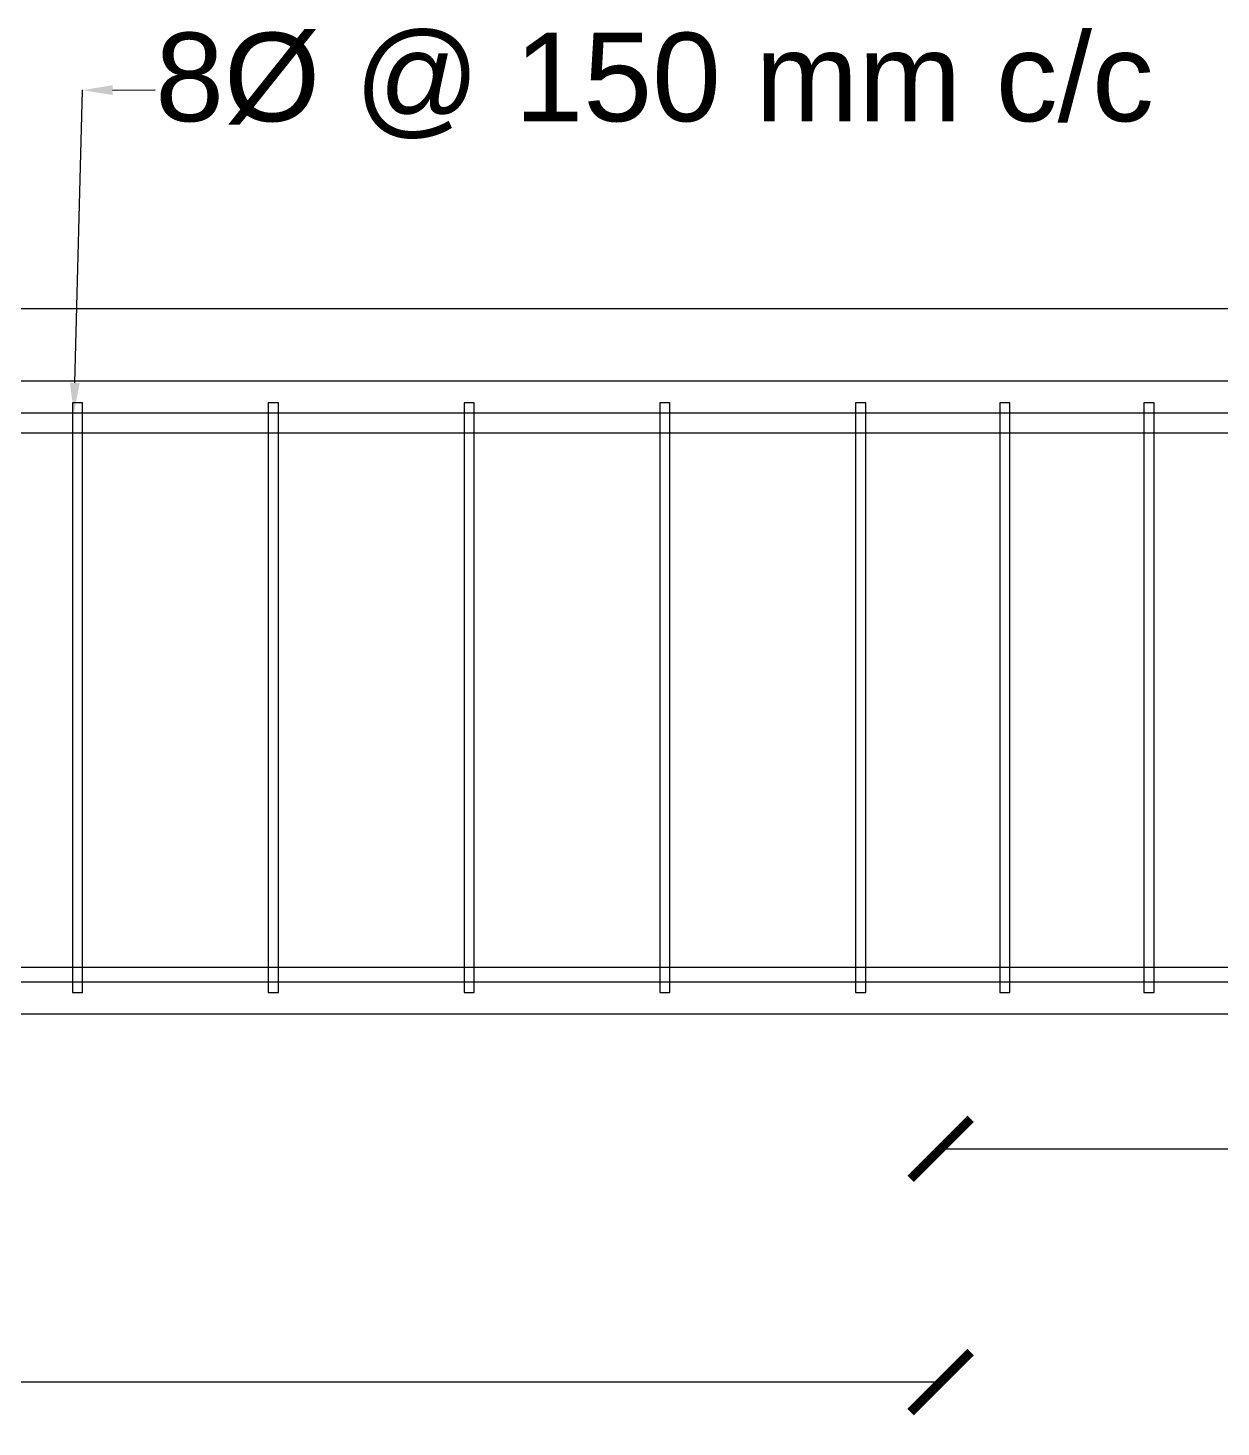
# Model space of a CAD drawing. Header units: inches. Extents: x 154446 to 273319, y 266870 to 341794.
# Drawn here: x 202331 to 208293, y 327409 to 334401 of the extents above; entities that cross this region are included whole.
import ezdxf
from ezdxf import colors
from ezdxf.entities.mleader import LeaderData, LeaderLine
from ezdxf.math import Vec2, Vec3

# ---------------------------------------------------------------- set-up
doc = ezdxf.new("R2010")
doc.units = ezdxf.units.IN
doc.header["$MEASUREMENT"] = 0
doc.styles.get("Standard").update_dxf_attribs({"font": 'arial.ttf'})
doc.dimstyles.new('MY STYLE 2', dxfattribs={"dimtxt": 40, "dimasz": 300, "dimexe": 10, "dimexo": 0.625, "dimtad": 0, "dimdec": 0, "dimtxsty": 'Standard', "dimblk": 'ARCHTICK', "dimcen": 50, "dimdle": 10, "dimclre": 4, "dimadec": 0, "dimazin": 0, "dimtfac": 1, "dimtdec": 0, "dimtmove": 0, "dimatfit": 3, "dimfxl": 25, "dimfxlon": 1, "dimarcsym": 0})

# ---------------------------------------------------------------- blocks, each defined once
blk = doc.blocks.new('_ArchTick')
at = {"color": 0, "linetype": 'ByBlock', "const_width": 0.15}
blk.add_lwpolyline([(-0.5, -0.5), (0.5, 0.5)], dxfattribs=at)
blk = doc.blocks.new('*D5')
at = {"color": 0, "lineweight": -2, "transparency": 16777216}
for p, q in [((181580, 332996.4), (199885.4, 332996.4)), ((219536.8, 332996.4), (201231.4, 332996.4))]:
    blk.add_line(p, q, dxfattribs=at)
at = {"color": 4, "lineweight": -2, "transparency": 16777216}
for p, q in [((181590, 332971.4), (181590, 333006.4)), ((219526.8, 332971.4), (219526.8, 333006.4))]:
    blk.add_line(p, q, dxfattribs=at)
at = {"layer": 'Defpoints', "color": 0, "transparency": 16777216}
for p in [(181590, 332996.4), (181590, 332635.1), (219526.8, 332635.1)]:
    blk.add_point(p, dxfattribs=at)
at = {"color": 0, "lineweight": -2, "transparency": 16777216, "xscale": 300, "yscale": 300, "zscale": 300, "rotation": 180}
blk.add_blockref('_ArchTick', (181590, 332996.4), dxfattribs=at)
at = {"color": 0, "lineweight": -2, "transparency": 16777216, "xscale": 300, "yscale": 300, "zscale": 300}
blk.add_blockref('_ArchTick', (219526.8, 332996.4), dxfattribs=at)
at = {"color": 0, "transparency": 16777216, "insert": (200558.4, 332996.4), "char_height": 40, "attachment_point": 5}
blk.add_mtext('{\\H11.25x;6000}', dxfattribs=at)
blk = doc.blocks.new('*D17')
at = {"color": 4, "lineweight": -2, "transparency": 16777216}
for p, q in [((194245.6, 327658.2), (194245.6, 327623.2)), ((206891.2, 327658.2), (206891.2, 327623.2))]:
    blk.add_line(p, q, dxfattribs=at)
at = {"color": 0, "lineweight": -2, "transparency": 16777216}
for p, q in [((194235.6, 327633.2), (199903.9, 327633.2)), ((206901.2, 327633.2), (201232.9, 327633.2))]:
    blk.add_line(p, q, dxfattribs=at)
at = {"layer": 'Defpoints', "color": 0, "transparency": 16777216}
for p in [(194245.6, 329467.5), (206891.2, 329467.5), (206891.2, 327633.2)]:
    blk.add_point(p, dxfattribs=at)
at = {"color": 0, "lineweight": -2, "transparency": 16777216, "xscale": 300, "yscale": 300, "zscale": 300, "rotation": 180}
blk.add_blockref('_ArchTick', (194245.6, 327633.2), dxfattribs=at)
at = {"color": 0, "lineweight": -2, "transparency": 16777216, "xscale": 300, "yscale": 300, "zscale": 300}
blk.add_blockref('_ArchTick', (206891.2, 327633.2), dxfattribs=at)
at = {"color": 0, "transparency": 16777216, "insert": (200568.4, 327633.2), "char_height": 40, "attachment_point": 5}
blk.add_mtext('{\\H11.06489x;2000}', dxfattribs=at)
blk = doc.blocks.new('*D18')
at = {"color": 0, "lineweight": -2, "transparency": 16777216}
for p, q in [((206881.2, 328799.1), (212549.5, 328799.1)), ((219546.8, 328799.1), (213878.5, 328799.1))]:
    blk.add_line(p, q, dxfattribs=at)
at = {"color": 4, "lineweight": -2, "transparency": 16777216}
for p, q in [((206891.2, 328824.1), (206891.2, 328789.1)), ((219536.8, 328824.1), (219536.8, 328789.1))]:
    blk.add_line(p, q, dxfattribs=at)
at = {"layer": 'Defpoints', "color": 0, "transparency": 16777216}
for p in [(206891.2, 329699.7), (219536.8, 329699.7), (219536.8, 328799.1)]:
    blk.add_point(p, dxfattribs=at)
at = {"color": 0, "lineweight": -2, "transparency": 16777216, "xscale": 300, "yscale": 300, "zscale": 300, "rotation": 180}
blk.add_blockref('_ArchTick', (206891.2, 328799.1), dxfattribs=at)
at = {"color": 0, "lineweight": -2, "transparency": 16777216, "xscale": 300, "yscale": 300, "zscale": 300}
blk.add_blockref('_ArchTick', (219536.8, 328799.1), dxfattribs=at)
at = {"color": 0, "transparency": 16777216, "insert": (213214, 328799.1), "char_height": 40, "attachment_point": 5}
blk.add_mtext('{\\H11.06489x;\\C4;2000}', dxfattribs=at)

msp = doc.modelspace()

# ---------------------------------------------------------------- linework, layer by layer
msp.add_lwpolyline([(181590, 329473.7), (219526.8, 329473.7), (219526.8, 332635.1), (181590, 332635.1)], close=True)
at = {"color": 3, "lineweight": 30}
for points in [[(181748.1, 331117.6), (181748.1, 332224.1, -0.414214), (182001, 332477), (219115.8, 332477, -0.414214), (219368.7, 332224.1), (219368.7, 331117.6), (219267.5, 331117.6), (219267.5, 332224.1, 0.414214), (219115.8, 332375.9), (182001, 332375.9, 0.414214), (181849.2, 332224.1), (181849.2, 331117.6)], [(219368.7, 330738.2), (219368.7, 329884.7, -0.414214), (219115.8, 329631.8), (182001, 329631.8, -0.414214), (181748.1, 329884.7), (181748.1, 330738.2), (181824, 330738.2), (181824, 329884.7, 0.414214), (182001, 329707.6), (219115.8, 329707.6, 0.414214), (219292.8, 329884.7), (219292.8, 330738.2)]]:
    msp.add_lwpolyline(points, format="xyb", close=True, dxfattribs=at)
at = {"color": 6, "lineweight": 30}
for points in [[(202604, 329581.2), (202604, 332527.6), (202553.4, 332527.6), (202553.4, 329581.2)], [(203582.3, 329581.2), (203582.3, 332527.6), (203531.7, 332527.6), (203531.7, 329581.2)], [(204560.6, 329581.2), (204560.6, 332527.6), (204510, 332527.6), (204510, 329581.2)], [(205538.9, 329581.2), (205538.9, 332527.6), (205488.3, 332527.6), (205488.3, 329581.2)], [(206517.3, 329581.2), (206517.3, 332527.6), (206466.7, 332527.6), (206466.7, 329581.2)], [(207237.6, 329581.2), (207237.6, 332527.6), (207187, 332527.6), (207187, 329581.2)], [(207958, 329581.2), (207958, 332527.6), (207907.4, 332527.6), (207907.4, 329581.2)]]:
    msp.add_lwpolyline(points, close=True, dxfattribs=at)

# ---------------------------------------------------------------- dimensions: what is measured, and where the dimension line sits
at = {"color": 4}
for base, p1, p2, text, picture, middle in [((181590, 332996.4), (219526.8, 332635.1), (181590, 332635.1), '{\\H11.25x;6000}', '*D5', (200558.4, 332996.4)), ((219536.8, 328799.1), (206891.2, 329699.7), (219536.8, 329699.7), '{\\H11.06489x;\\C4;2000}', '*D18', (213214, 328799.1)), ((206891.2, 327633.2), (194245.6, 329467.5), (206891.2, 329467.5), '{\\H11.06489x;2000}', '*D17', (200568.4, 327633.2))]:
    dim = msp.add_linear_dim(base=base, p1=p1, p2=p2, text=text, dimstyle='MY STYLE 2', dxfattribs=at)
    dim.commit()
    dim.dimension.update_dxf_attribs({"geometry": picture, "text_midpoint": middle})

# ---------------------------------------------------------------- leaders
at = {"color": 2}
ml = msp.add_multileader_mtext('Standard', dxfattribs=at)
ml.set_content('8Ø @ 150 mm c/c', color=40)
ml.set_leader_properties(color=2)
ml.build(insert=Vec2(0, 0))
ml.multileader.update_dxf_attribs({"dogleg_length": 0.36, "arrow_head_size": 150})
ctx = ml.context
ctx.base_point, ctx.char_height, ctx.arrow_head_size, ctx.landing_gap_size, ctx.plane_origin = Vec3(202966.3, 334090.9), 442.596, 150, 0.09, Vec3(202603.7, 333336.4)
notes = []
notes.append((ctx, [(0, (1, 1, 0), (202964, 334090.9), (1, 0), 2.28, [(0, [(202603.7, 334090)], 0, [])])]))
ctx.mtext.insert, ctx.mtext.flow_direction = Vec3(202966.4, 334377.2), 5
ml = msp.add_multileader_mtext('Standard', dxfattribs=at)
ml.set_content('', color=40)
ml.set_leader_properties(color=2)
ml.build(insert=Vec2(0, 0))
ml.multileader.update_dxf_attribs({"dogleg_length": 0.36, "arrow_head_size": 150})
ctx = ml.context
ctx.base_point, ctx.char_height, ctx.arrow_head_size, ctx.landing_gap_size, ctx.plane_origin = Vec3(202604, 334090), 0.18, 150, 0.09, Vec3(202601.4, 332477.8)
notes.append((ctx, [(0, (1, 1, 0), (202603.7, 334090), (1, 0), 0.36, [(0, [(202560.4, 332477)], 0, [])])]))
ctx.mtext.insert, ctx.mtext.flow_direction = Vec3(202604.1, 334090.1), 5
for ctx, leaders in notes:
    for number, flags, end, landing, length, lines in leaders:
        leader = LeaderData()
        leader.index, (leader.has_last_leader_line, leader.has_dogleg_vector, leader.attachment_direction) = number, flags
        leader.last_leader_point, leader.dogleg_vector, leader.dogleg_length = Vec3(end), Vec3(landing), length
        for number, points, colour, breaks in lines:
            line = LeaderLine()
            line.index, line.vertices, line.color, line.breaks = number, Vec3.list(points), colors.encode_raw_color(colour), breaks
            leader.lines.append(line)
        ctx.leaders.append(leader)

doc.saveas('drawing.dxf')
